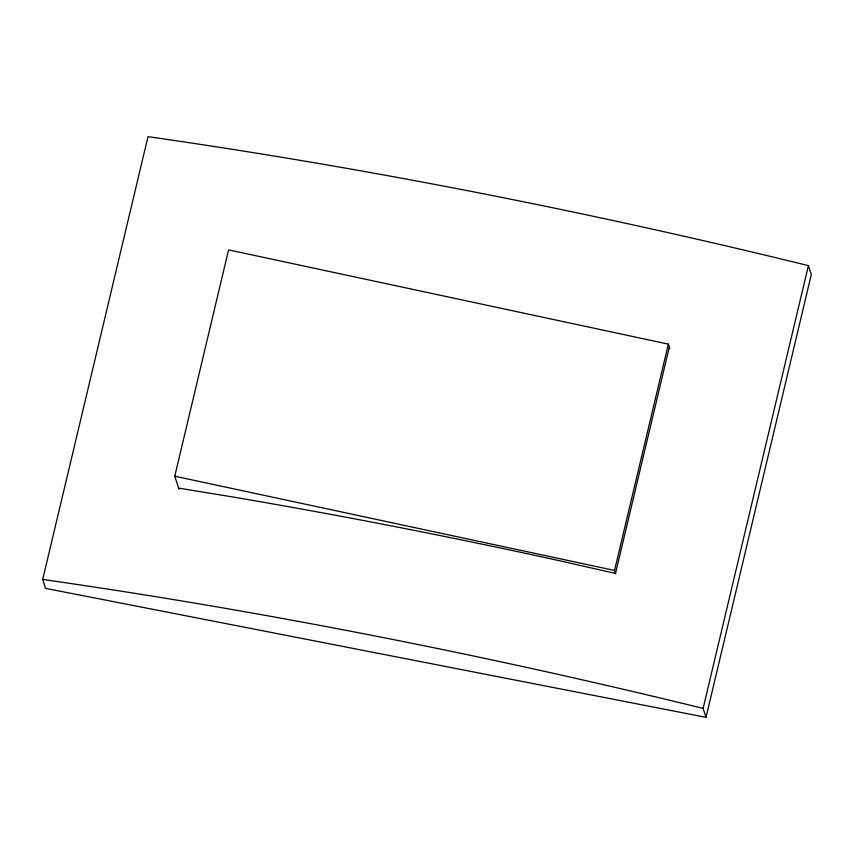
<?xml version="1.0" encoding="UTF-8"?>
<svg xmlns="http://www.w3.org/2000/svg" width="854" height="854" viewBox="0 0 854 854"><rect width="100%" height="100%" fill="white"/><g stroke="black" fill="none" stroke-linecap="round" stroke-linejoin="round"><path stroke-width="1.28" d="M42.7 579.439L147.998 136.661A1858.944 480.941 13.4 0 1 808.418 265.626L811.3 274.561L706.002 717.339L45.582 588.374L42.7 579.439A1858.944 480.941 13.4 0 1 703.109 708.404L706.002 717.339M178.998 489.31L174.76 476.201L228.584 249.891L668.362 344.141L669.803 348.603M615.617 573.803L614.538 570.451L668.362 344.141M669.322 347.119L615.499 573.429L562.284 561.366A1858.944 480.941 13.4 0 0 230.676 496.612L178.614 488.114M703.109 708.404L808.418 265.626M174.76 476.201L614.538 570.451"/></g></svg>
